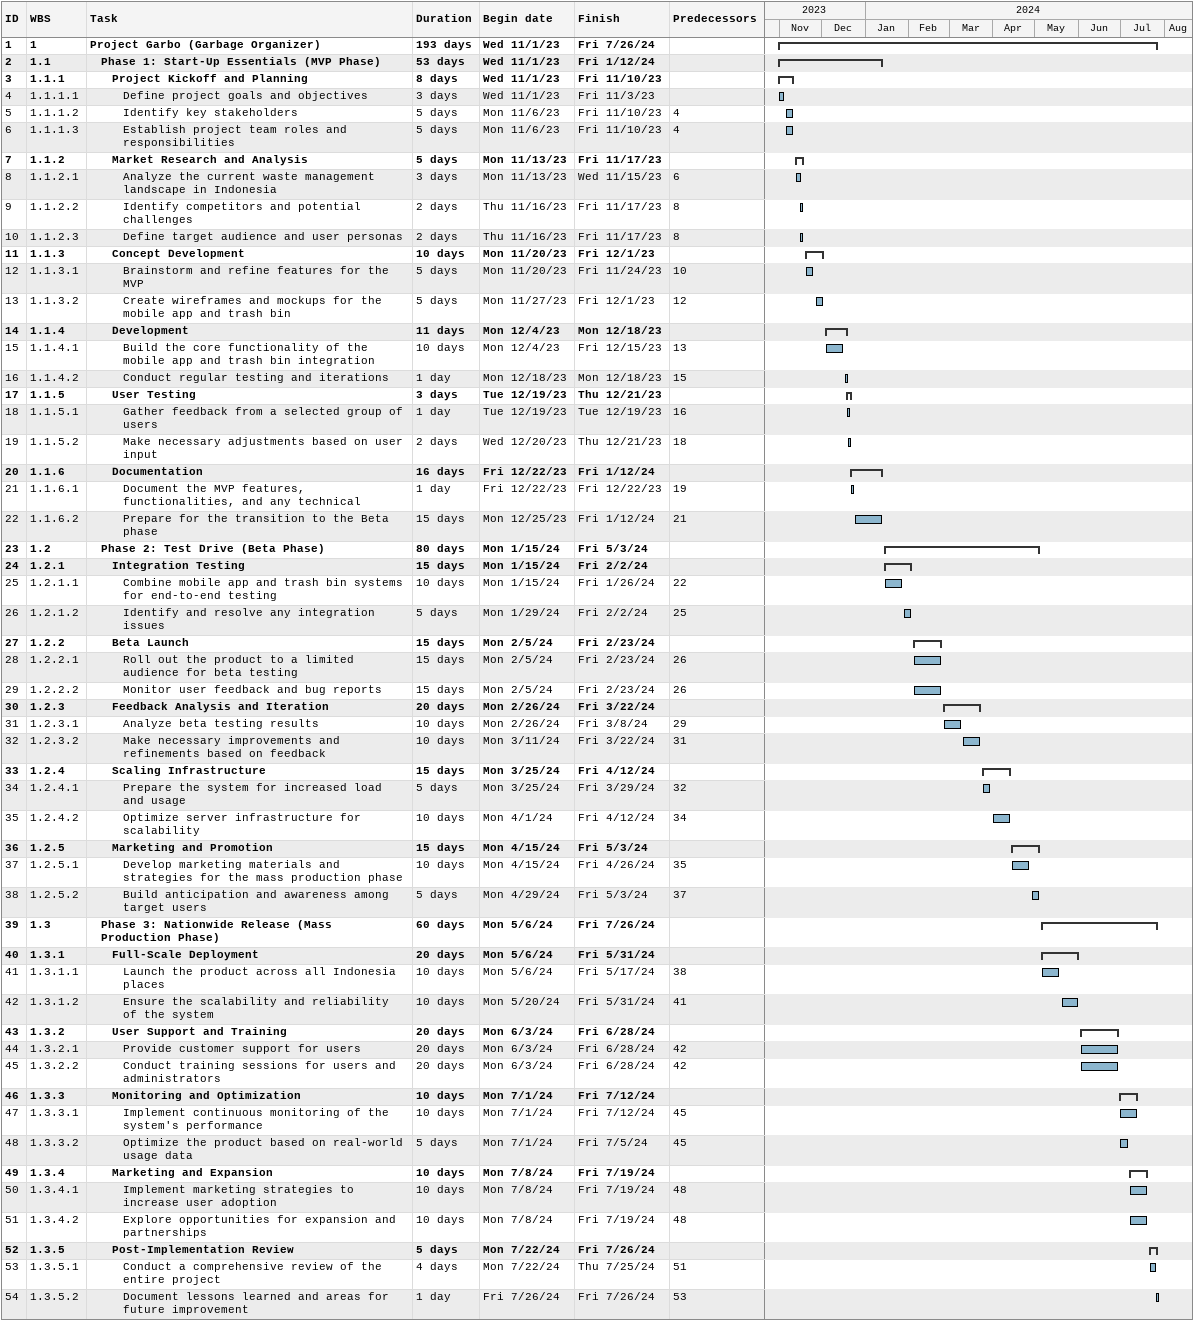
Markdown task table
| ID | WBS | Task | Duration | Start | Finish | Predecessors |
|---|---|---|---|---|---|---|
| 1 | 1 | **Project Garbo (Garbage Organizer)** | 193d | 2023-11-01 | 2024-07-26 |  |
| 2 | 1.1 | **Phase 1: Start-Up Essentials (MVP Phase)** | 53d | 2023-11-01 | 2024-01-12 |  |
| 3 | 1.1.1 | **Project Kickoff and Planning** | 8d | 2023-11-01 | 2023-11-10 |  |
| 4 | 1.1.1.1 | Define project goals and objectives | 3d | 2023-11-01 | 2023-11-03 |  |
| 5 | 1.1.1.2 | Identify key stakeholders | 5d | 2023-11-06 | 2023-11-10 | 4 |
| 6 | 1.1.1.3 | Establish project team roles and responsibilities | 5d | 2023-11-06 | 2023-11-10 | 4 |
| 7 | 1.1.2 | **Market Research and Analysis** | 5d | 2023-11-13 | 2023-11-17 |  |
| 8 | 1.1.2.1 | Analyze the current waste management landscape in Indonesia | 3d | 2023-11-13 | 2023-11-15 | 6 |
| 9 | 1.1.2.2 | Identify competitors and potential challenges | 2d | 2023-11-16 | 2023-11-17 | 8 |
| 10 | 1.1.2.3 | Define target audience and user personas | 2d | 2023-11-16 | 2023-11-17 | 8 |
| 11 | 1.1.3 | **Concept Development** | 10d | 2023-11-20 | 2023-12-01 |  |
| 12 | 1.1.3.1 | Brainstorm and refine features for the MVP | 5d | 2023-11-20 | 2023-11-24 | 10 |
| 13 | 1.1.3.2 | Create wireframes and mockups for the mobile app and trash bin | 5d | 2023-11-27 | 2023-12-01 | 12 |
| 14 | 1.1.4 | **Development** | 11d | 2023-12-04 | 2023-12-18 |  |
| 15 | 1.1.4.1 | Build the core functionality of the mobile app and trash bin integration | 10d | 2023-12-04 | 2023-12-15 | 13 |
| 16 | 1.1.4.2 | Conduct regular testing and iterations | 1d | 2023-12-18 | 2023-12-18 | 15 |
| 17 | 1.1.5 | **User Testing** | 3d | 2023-12-19 | 2023-12-21 |  |
| 18 | 1.1.5.1 | Gather feedback from a selected group of users | 1d | 2023-12-19 | 2023-12-19 | 16 |
| 19 | 1.1.5.2 | Make necessary adjustments based on user input | 2d | 2023-12-20 | 2023-12-21 | 18 |
| 20 | 1.1.6 | **Documentation** | 16d | 2023-12-22 | 2024-01-12 |  |
| 21 | 1.1.6.1 | Document the MVP features, functionalities, and any technical | 1d | 2023-12-22 | 2023-12-22 | 19 |
| 22 | 1.1.6.2 | Prepare for the transition to the Beta phase | 15d | 2023-12-25 | 2024-01-12 | 21 |
| 23 | 1.2 | **Phase 2: Test Drive (Beta Phase)** | 80d | 2024-01-15 | 2024-05-03 |  |
| 24 | 1.2.1 | **Integration Testing** | 15d | 2024-01-15 | 2024-02-02 |  |
| 25 | 1.2.1.1 | Combine mobile app and trash bin systems for end-to-end testing | 10d | 2024-01-15 | 2024-01-26 | 22 |
| 26 | 1.2.1.2 | Identify and resolve any integration issues | 5d | 2024-01-29 | 2024-02-02 | 25 |
| 27 | 1.2.2 | **Beta Launch** | 15d | 2024-02-05 | 2024-02-23 |  |
| 28 | 1.2.2.1 | Roll out the product to a limited audience for beta testing | 15d | 2024-02-05 | 2024-02-23 | 26 |
| 29 | 1.2.2.2 | Monitor user feedback and bug reports | 15d | 2024-02-05 | 2024-02-23 | 26 |
| 30 | 1.2.3 | **Feedback Analysis and Iteration** | 20d | 2024-02-26 | 2024-03-22 |  |
| 31 | 1.2.3.1 | Analyze beta testing results | 10d | 2024-02-26 | 2024-03-08 | 29 |
| 32 | 1.2.3.2 | Make necessary improvements and refinements based on feedback | 10d | 2024-03-11 | 2024-03-22 | 31 |
| 33 | 1.2.4 | **Scaling Infrastructure** | 15d | 2024-03-25 | 2024-04-12 |  |
| 34 | 1.2.4.1 | Prepare the system for increased load and usage | 5d | 2024-03-25 | 2024-03-29 | 32 |
| 35 | 1.2.4.2 | Optimize server infrastructure for scalability | 10d | 2024-04-01 | 2024-04-12 | 34 |
| 36 | 1.2.5 | **Marketing and Promotion** | 15d | 2024-04-15 | 2024-05-03 |  |
| 37 | 1.2.5.1 | Develop marketing materials and strategies for the mass production phase | 10d | 2024-04-15 | 2024-04-26 | 35 |
| 38 | 1.2.5.2 | Build anticipation and awareness among target users | 5d | 2024-04-29 | 2024-05-03 | 37 |
| 39 | 1.3 | **Phase 3: Nationwide Release (Mass Production Phase)** | 60d | 2024-05-06 | 2024-07-26 |  |
| 40 | 1.3.1 | **Full-Scale Deployment** | 20d | 2024-05-06 | 2024-05-31 |  |
| 41 | 1.3.1.1 | Launch the product across all Indonesia places | 10d | 2024-05-06 | 2024-05-17 | 38 |
| 42 | 1.3.1.2 | Ensure the scalability and reliability of the system | 10d | 2024-05-20 | 2024-05-31 | 41 |
| 43 | 1.3.2 | **User Support and Training** | 20d | 2024-06-03 | 2024-06-28 |  |
| 44 | 1.3.2.1 | Provide customer support for users | 20d | 2024-06-03 | 2024-06-28 | 42 |
| 45 | 1.3.2.2 | Conduct training sessions for users and administrators | 20d | 2024-06-03 | 2024-06-28 | 42 |
| 46 | 1.3.3 | **Monitoring and Optimization** | 10d | 2024-07-01 | 2024-07-12 |  |
| 47 | 1.3.3.1 | Implement continuous monitoring of the system's performance | 10d | 2024-07-01 | 2024-07-12 | 45 |
| 48 | 1.3.3.2 | Optimize the product based on real-world usage data | 5d | 2024-07-01 | 2024-07-05 | 45 |
| 49 | 1.3.4 | **Marketing and Expansion** | 10d | 2024-07-08 | 2024-07-19 |  |
| 50 | 1.3.4.1 | Implement marketing strategies to increase user adoption | 10d | 2024-07-08 | 2024-07-19 | 48 |
| 51 | 1.3.4.2 | Explore opportunities for expansion and partnerships | 10d | 2024-07-08 | 2024-07-19 | 48 |
| 52 | 1.3.5 | **Post-Implementation Review** | 5d | 2024-07-22 | 2024-07-26 |  |
| 53 | 1.3.5.1 | Conduct a comprehensive review of the entire project | 4d | 2024-07-22 | 2024-07-25 | 51 |
| 54 | 1.3.5.2 | Document lessons learned and areas for future improvement | 1d | 2024-07-26 | 2024-07-26 | 53 |
